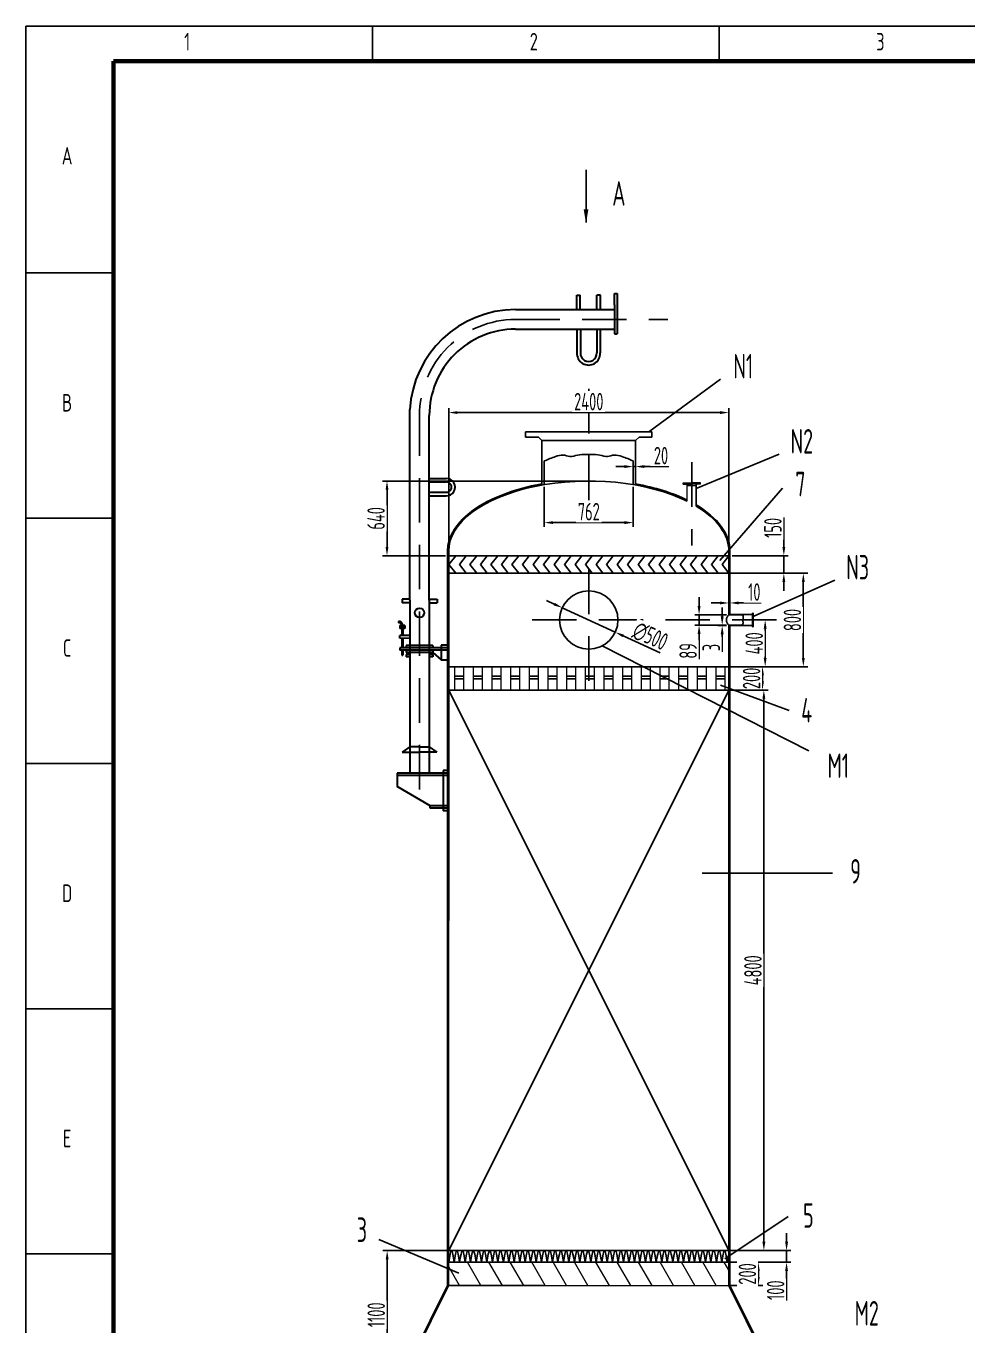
# Model space of a CAD drawing. Header units: millimetres. Extents: x 1350 to 1944, y 1255 to 2096.
# Drawn here: x 1350.4 to 1619.2, y 1724.5 to 2095.5 of the extents above; entities that cross this region are included whole.
import ezdxf

# ---------------------------------------------------------------- set-up
doc = ezdxf.new("R2010")
doc.units = ezdxf.units.MM
doc.linetypes.add('DASHED', pattern=[19.05, 12.7, -6.35])
for name, color, linetype, lineweight in [('02-粗实线', 7, 'Continuous', 18), ('04-细实线', 7, 'Continuous', 9), ('1轮廓实线层', 7, 'Continuous', 30), ('5-细实线', 7, 'Continuous', 25), ('7-图框与标题栏', 7, 'Continuous', 25), ('中心线', 1, 'DASHED', 25), ('塔内件', 7, 'Continuous', 25)]:
    doc.layers.add(name, color=color, linetype=linetype, lineweight=lineweight)
doc.layers.add('DLI', color=5, linetype='Continuous')
doc.layers.add('INSTRUCTION', color=6, linetype='Continuous')
doc.styles.add('5-gbcbig', font='gbenor.shx', dxfattribs={"width": 0.7, "height": 5, "bigfont": 'gbcbig.shx'})
doc.styles.add('7-gbcbig', font='gbenor.shx', dxfattribs={"width": 0.7, "height": 7, "bigfont": 'gbcbig.shx'})
doc.styles.add('Sense 8 1', font='gbenor.shx', dxfattribs={"width": 0.8, "height": 3.5})
doc.dimstyles.new('副本 ISO-25', dxfattribs={"dimtxt": 5, "dimasz": 2.5, "dimexe": 1.25, "dimexo": 0.625, "dimtad": 1, "dimdec": 0, "dimlfac": 30, "dimtxsty": '5-gbcbig', "dimcen": 2.5, "dimclrd": 256, "dimclre": 256, "dimclrt": 256, "dimadec": 0, "dimazin": 0, "dimtfac": 1, "dimtdec": 0, "dimtmove": 0, "dimatfit": 3, "dimfxl": 0, "dimlwd": -1, "dimlwe": -1, "dimarcsym": 0})

# ---------------------------------------------------------------- blocks, each defined once
blk = doc.blocks.new('*D131')
at = {"layer": 'Defpoints', "color": 0, "transparency": 16777216}
for p in [(1523.89, 1969.81), (1524.55, 1969.81), (1524.55, 1969.78)]:
    blk.add_point(p, dxfattribs=at)
at = {"layer": 'DLI', "transparency": 16777216}
for p, q in [((1521.39, 1969.78), (1518.89, 1969.78)), ((1523.89, 1969.78), (1524.55, 1969.78)), ((1523.89, 1969.19), (1523.89, 1968.53)), ((1524.55, 1969.19), (1524.55, 1968.53)), ((1527.05, 1969.78), (1534.09, 1969.78))]:
    blk.add_line(p, q, dxfattribs=at)
for points in [[(1521.39, 1970.2), (1521.39, 1969.37), (1523.89, 1969.78)], [(1527.05, 1970.2), (1527.05, 1969.37), (1524.55, 1969.78)]]:
    blk.add_solid(points, dxfattribs=at)
at = {"layer": 'DLI', "transparency": 16777216, "insert": (1531.82, 1972.91), "char_height": 5, "attachment_point": 5, "style": '5-gbcbig', "bg_fill": 3, "box_fill_scale": 1.1, "bg_fill_color": 256, "bg_fill_true_color": 13158600, "bg_fill_transparency": 0}
blk.add_mtext('20', dxfattribs=at)
blk = doc.blocks.new('*D132')
at = {"layer": 'Defpoints', "color": 0, "transparency": 16777216}
for p in [(1498.49, 1964.62), (1523.89, 1964.62), (1523.89, 1953.79)]:
    blk.add_point(p, dxfattribs=at)
at = {"layer": 'DLI', "transparency": 16777216}
for p, q in [((1498.49, 1963.99), (1498.49, 1952.54)), ((1523.89, 1963.99), (1523.89, 1952.54)), ((1500.99, 1953.79), (1521.39, 1953.79))]:
    blk.add_line(p, q, dxfattribs=at)
for points in [[(1500.99, 1954.2), (1500.99, 1953.37), (1498.49, 1953.79)], [(1521.39, 1954.2), (1521.39, 1953.37), (1523.89, 1953.79)]]:
    blk.add_solid(points, dxfattribs=at)
at = {"layer": 'DLI', "transparency": 16777216, "insert": (1511.19, 1956.91), "char_height": 5, "attachment_point": 5, "style": '5-gbcbig', "bg_fill": 3, "box_fill_scale": 1.1, "bg_fill_color": 256, "bg_fill_true_color": 13158600, "bg_fill_transparency": 0}
blk.add_mtext('762', dxfattribs=at)
blk = doc.blocks.new('*D134')
at = {"layer": 'Defpoints', "color": 0, "transparency": 16777216}
for p in [(1551.52, 1944.32), (1551.52, 1939.32), (1566.9, 1939.32)]:
    blk.add_point(p, dxfattribs=at)
at = {"layer": 'DLI', "transparency": 16777216}
for p, q in [((1566.9, 1946.82), (1566.9, 1955.24)), ((1552.15, 1944.32), (1568.15, 1944.32)), ((1566.9, 1939.32), (1566.9, 1944.32)), ((1552.15, 1939.32), (1568.15, 1939.32)), ((1566.9, 1936.82), (1566.9, 1934.32))]:
    blk.add_line(p, q, dxfattribs=at)
for points in [[(1566.49, 1946.82), (1567.32, 1946.82), (1566.9, 1944.32)], [(1566.49, 1936.82), (1567.32, 1936.82), (1566.9, 1939.32)]]:
    blk.add_solid(points, dxfattribs=at)
at = {"layer": 'DLI', "transparency": 16777216, "insert": (1563.78, 1952.28), "char_height": 5, "attachment_point": 5, "rotation": 90, "style": '5-gbcbig', "bg_fill": 3, "box_fill_scale": 1.1, "bg_fill_color": 256, "bg_fill_true_color": 13158600, "bg_fill_transparency": 0}
blk.add_mtext('150', dxfattribs=at)
blk = doc.blocks.new('*D135')
at = {"layer": 'Defpoints', "color": 0, "transparency": 16777216}
for p in [(1549.29, 1924.41), (1551.19, 1924.51), (1551.19, 1924.41)]:
    blk.add_point(p, dxfattribs=at)
at = {"layer": 'DLI', "transparency": 16777216}
for p, q in [((1549.29, 1927.01), (1549.29, 1929.51)), ((1550.56, 1924.51), (1548.04, 1924.51)), ((1550.56, 1924.41), (1548.04, 1924.41)), ((1549.29, 1924.51), (1549.29, 1924.41)), ((1549.29, 1921.91), (1549.29, 1916.87))]:
    blk.add_line(p, q, dxfattribs=at)
for points in [[(1548.88, 1927.01), (1549.71, 1927.01), (1549.29, 1924.51)], [(1548.88, 1921.91), (1549.71, 1921.91), (1549.29, 1924.41)]]:
    blk.add_solid(points, dxfattribs=at)
at = {"layer": 'DLI', "transparency": 16777216, "insert": (1546.17, 1918.14), "char_height": 5, "attachment_point": 5, "rotation": 90, "style": '5-gbcbig', "bg_fill": 3, "box_fill_scale": 1.1, "bg_fill_color": 256, "bg_fill_true_color": 13158600, "bg_fill_transparency": 0}
blk.add_mtext('3', dxfattribs=at)
blk = doc.blocks.new('*D136')
at = {"layer": 'Defpoints', "color": 0, "transparency": 16777216}
for p in [(1551.19, 1927.47), (1542.69, 1924.51), (1551.19, 1924.51)]:
    blk.add_point(p, dxfattribs=at)
at = {"layer": 'DLI', "transparency": 16777216}
for p, q in [((1542.69, 1929.97), (1542.69, 1932.47)), ((1550.56, 1927.47), (1541.44, 1927.47)), ((1542.69, 1927.47), (1542.69, 1924.51)), ((1550.56, 1924.51), (1541.44, 1924.51)), ((1542.69, 1922.01), (1542.69, 1914.84))]:
    blk.add_line(p, q, dxfattribs=at)
for points in [[(1542.28, 1929.97), (1543.11, 1929.97), (1542.69, 1927.47)], [(1542.28, 1922.01), (1543.11, 1922.01), (1542.69, 1924.51)]]:
    blk.add_solid(points, dxfattribs=at)
at = {"layer": 'DLI', "transparency": 16777216, "insert": (1539.57, 1917.17), "char_height": 5, "attachment_point": 5, "rotation": 90, "style": '5-gbcbig', "bg_fill": 3, "box_fill_scale": 1.1, "bg_fill_color": 256, "bg_fill_true_color": 13158600, "bg_fill_transparency": 0}
blk.add_mtext('89', dxfattribs=at)
blk = doc.blocks.new('*D137')
at = {"layer": 'Defpoints', "color": 0, "transparency": 16777216}
for p in [(1551.19, 1985.2), (1471.19, 1944.32), (1551.19, 1944.32)]:
    blk.add_point(p, dxfattribs=at)
at = {"layer": 'DLI', "transparency": 16777216}
for p, q in [((1471.19, 1944.95), (1471.19, 1986.45)), ((1551.19, 1944.95), (1551.19, 1986.45)), ((1473.69, 1985.2), (1548.69, 1985.2))]:
    blk.add_line(p, q, dxfattribs=at)
for points in [[(1473.69, 1985.61), (1473.69, 1984.78), (1471.19, 1985.2)], [(1548.69, 1985.61), (1548.69, 1984.78), (1551.19, 1985.2)]]:
    blk.add_solid(points, dxfattribs=at)
at = {"layer": 'DLI', "transparency": 16777216, "insert": (1511.19, 1988.32), "char_height": 5, "attachment_point": 5, "style": '5-gbcbig', "bg_fill": 3, "box_fill_scale": 1.1, "bg_fill_color": 256, "bg_fill_true_color": 13158600, "bg_fill_transparency": 0}
blk.add_mtext('2400', dxfattribs=at)
blk = doc.blocks.new('*D138')
at = {"layer": 'Defpoints', "color": 0, "transparency": 16777216}
for p in [(1551.19, 1932.56), (1551.52, 1932.56), (1551.52, 1930.85)]:
    blk.add_point(p, dxfattribs=at)
at = {"layer": 'DLI', "transparency": 16777216}
for p, q in [((1548.69, 1930.85), (1546.19, 1930.85)), ((1551.19, 1931.94), (1551.19, 1929.6)), ((1551.19, 1930.85), (1551.52, 1930.85)), ((1551.52, 1931.94), (1551.52, 1929.6)), ((1554.02, 1930.85), (1560.4, 1930.85))]:
    blk.add_line(p, q, dxfattribs=at)
for points in [[(1548.69, 1931.27), (1548.69, 1930.44), (1551.19, 1930.85)], [(1554.02, 1931.27), (1554.02, 1930.44), (1551.52, 1930.85)]]:
    blk.add_solid(points, dxfattribs=at)
at = {"layer": 'DLI', "transparency": 16777216, "insert": (1558.46, 1933.98), "char_height": 5, "attachment_point": 5, "style": '5-gbcbig', "bg_fill": 3, "box_fill_scale": 1.1, "bg_fill_color": 256, "bg_fill_true_color": 13158600, "bg_fill_transparency": 0}
blk.add_mtext('10', dxfattribs=at)
blk = doc.blocks.new('*D139')
at = {"layer": 'Defpoints', "color": 0, "transparency": 16777216}
for p in [(1511.19, 1965.65), (1453.56, 1944.32), (1470.85, 1944.32)]:
    blk.add_point(p, dxfattribs=at)
at = {"layer": 'DLI', "transparency": 16777216}
for p, q in [((1510.56, 1965.65), (1452.31, 1965.65)), ((1453.56, 1963.15), (1453.56, 1946.82)), ((1470.23, 1944.32), (1452.31, 1944.32))]:
    blk.add_line(p, q, dxfattribs=at)
for points in [[(1453.15, 1963.15), (1453.98, 1963.15), (1453.56, 1965.65)], [(1453.15, 1946.82), (1453.98, 1946.82), (1453.56, 1944.32)]]:
    blk.add_solid(points, dxfattribs=at)
at = {"layer": 'DLI', "transparency": 16777216, "insert": (1450.44, 1954.99), "char_height": 5, "attachment_point": 5, "rotation": 90, "style": '5-gbcbig', "bg_fill": 3, "box_fill_scale": 1.1, "bg_fill_color": 256, "bg_fill_true_color": 13158600, "bg_fill_transparency": 0}
blk.add_mtext('640', dxfattribs=at)
blk = doc.blocks.new('*D140')
at = {"layer": 'Defpoints', "color": 0, "transparency": 16777216}
for p in [(1551.19, 1939.32), (1551.19, 1912.66), (1572.47, 1912.66)]:
    blk.add_point(p, dxfattribs=at)
at = {"layer": 'DLI', "transparency": 16777216}
for p, q in [((1551.81, 1939.32), (1573.72, 1939.32)), ((1572.47, 1936.82), (1572.47, 1915.16)), ((1551.81, 1912.66), (1573.72, 1912.66))]:
    blk.add_line(p, q, dxfattribs=at)
for points in [[(1572.06, 1936.82), (1572.89, 1936.82), (1572.47, 1939.32)], [(1572.06, 1915.16), (1572.89, 1915.16), (1572.47, 1912.66)]]:
    blk.add_solid(points, dxfattribs=at)
at = {"layer": 'DLI', "transparency": 16777216, "insert": (1569.35, 1925.99), "char_height": 5, "attachment_point": 5, "rotation": 90, "style": '5-gbcbig', "bg_fill": 3, "box_fill_scale": 1.1, "bg_fill_color": 256, "bg_fill_true_color": 13158600, "bg_fill_transparency": 0}
blk.add_mtext('800', dxfattribs=at)
blk = doc.blocks.new('*D141')
at = {"layer": 'Defpoints', "color": 0, "transparency": 16777216}
for p in [(1551.19, 1912.66), (1551.19, 1905.99)]:
    blk.add_point(p, dxfattribs=at)
at = {"layer": 'DLI', "transparency": 16777216}
for p, q in [((1551.81, 1912.66), (1562.06, 1912.66)), ((1560.81, 1910.16), (1560.81, 1908.49)), ((1551.81, 1905.99), (1562.06, 1905.99))]:
    blk.add_line(p, q, dxfattribs=at)
for points in [[(1560.4, 1910.16), (1561.23, 1910.16), (1560.81, 1912.66)], [(1560.4, 1908.49), (1561.23, 1908.49), (1560.81, 1905.99)]]:
    blk.add_solid(points, dxfattribs=at)
at = {"layer": 'DLI', "transparency": 16777216, "insert": (1557.69, 1909.32), "char_height": 5, "attachment_point": 5, "rotation": 90, "style": '5-gbcbig', "bg_fill": 3, "box_fill_scale": 1.1, "bg_fill_color": 256, "bg_fill_true_color": 13158600, "bg_fill_transparency": 0}
blk.add_mtext('200', dxfattribs=at)
at = {"layer": 'Defpoints', "color": 0, "transparency": 16777216}
blk.add_point((1560.81, 1905.99), dxfattribs=at)
blk = doc.blocks.new('*D142')
at = {"layer": 'Defpoints', "color": 0, "transparency": 16777216}
for p in [(1551.19, 1905.99), (1551.19, 1745.99), (1561.2, 1745.99)]:
    blk.add_point(p, dxfattribs=at)
at = {"layer": 'DLI', "transparency": 16777216}
for p, q in [((1551.81, 1905.99), (1562.45, 1905.99)), ((1561.2, 1903.49), (1561.2, 1748.49)), ((1551.81, 1745.99), (1562.45, 1745.99))]:
    blk.add_line(p, q, dxfattribs=at)
for points in [[(1560.79, 1903.49), (1561.62, 1903.49), (1561.2, 1905.99)], [(1560.79, 1748.49), (1561.62, 1748.49), (1561.2, 1745.99)]]:
    blk.add_solid(points, dxfattribs=at)
at = {"layer": 'DLI', "transparency": 16777216, "insert": (1558.08, 1825.99), "char_height": 5, "attachment_point": 5, "rotation": 90, "style": '5-gbcbig', "bg_fill": 3, "box_fill_scale": 1.1, "bg_fill_color": 256, "bg_fill_true_color": 13158600, "bg_fill_transparency": 0}
blk.add_mtext('4800', dxfattribs=at)
blk = doc.blocks.new('*D143')
at = {"layer": 'Defpoints', "color": 0, "transparency": 16777216}
for p in [(1551.19, 1745.99), (1551.19, 1742.65), (1567.68, 1742.65)]:
    blk.add_point(p, dxfattribs=at)
at = {"layer": 'DLI', "transparency": 16777216}
for p, q in [((1567.68, 1748.49), (1567.68, 1750.99)), ((1551.81, 1745.99), (1568.93, 1745.99)), ((1567.68, 1745.99), (1567.68, 1742.65)), ((1551.81, 1742.65), (1568.93, 1742.65)), ((1567.68, 1740.15), (1567.68, 1731.73))]:
    blk.add_line(p, q, dxfattribs=at)
for points in [[(1567.27, 1748.49), (1568.1, 1748.49), (1567.68, 1745.99)], [(1567.27, 1740.15), (1568.1, 1740.15), (1567.68, 1742.65)]]:
    blk.add_solid(points, dxfattribs=at)
at = {"layer": 'DLI', "transparency": 16777216, "insert": (1564.56, 1734.69), "char_height": 5, "attachment_point": 5, "rotation": 90, "style": '5-gbcbig', "bg_fill": 3, "box_fill_scale": 1.1, "bg_fill_color": 256, "bg_fill_true_color": 13158600, "bg_fill_transparency": 0}
blk.add_mtext('100', dxfattribs=at)
blk = doc.blocks.new('*D144')
at = {"layer": 'Defpoints', "color": 0, "transparency": 16777216}
for p in [(1551.19, 1742.65), (1551.19, 1735.99)]:
    blk.add_point(p, dxfattribs=at)
at = {"layer": 'DLI', "transparency": 16777216}
for p, q in [((1551.81, 1742.65), (1560.87, 1742.65)), ((1559.62, 1740.15), (1559.62, 1738.49)), ((1551.81, 1735.99), (1560.87, 1735.99))]:
    blk.add_line(p, q, dxfattribs=at)
for points in [[(1559.2, 1740.15), (1560.03, 1740.15), (1559.62, 1742.65)], [(1559.2, 1738.49), (1560.03, 1738.49), (1559.62, 1735.99)]]:
    blk.add_solid(points, dxfattribs=at)
at = {"layer": 'DLI', "transparency": 16777216, "insert": (1556.49, 1739.32), "char_height": 5, "attachment_point": 5, "rotation": 90, "style": '5-gbcbig', "bg_fill": 3, "box_fill_scale": 1.1, "bg_fill_color": 256, "bg_fill_true_color": 13158600, "bg_fill_transparency": 0}
blk.add_mtext('200', dxfattribs=at)
at = {"layer": 'Defpoints', "color": 0, "transparency": 16777216}
blk.add_point((1559.62, 1735.99), dxfattribs=at)
blk = doc.blocks.new('*D155')
at = {"layer": 'Defpoints', "color": 0, "transparency": 16777216}
for p in [(1471.19, 1745.99), (1453.61, 1709.32), (1457.51, 1709.32)]:
    blk.add_point(p, dxfattribs=at)
at = {"layer": 'DLI', "transparency": 16777216}
for p, q in [((1470.56, 1745.99), (1452.36, 1745.99)), ((1453.61, 1743.49), (1453.61, 1711.82)), ((1456.88, 1709.32), (1452.36, 1709.32))]:
    blk.add_line(p, q, dxfattribs=at)
for points in [[(1453.19, 1743.49), (1454.02, 1743.49), (1453.61, 1745.99)], [(1453.19, 1711.82), (1454.02, 1711.82), (1453.61, 1709.32)]]:
    blk.add_solid(points, dxfattribs=at)
at = {"layer": 'DLI', "transparency": 16777216, "insert": (1450.48, 1727.66), "char_height": 5, "attachment_point": 5, "rotation": 90, "style": '5-gbcbig', "bg_fill": 3, "box_fill_scale": 1.1, "bg_fill_color": 256, "bg_fill_true_color": 13158600, "bg_fill_transparency": 0}
blk.add_mtext('1100', dxfattribs=at)
blk = doc.blocks.new('*D166')
at = {"layer": 'Defpoints', "color": 0, "transparency": 16777216}
for p in [(1558.19, 1925.99), (1551.19, 1912.66), (1561.57, 1912.66)]:
    blk.add_point(p, dxfattribs=at)
at = {"layer": 'DLI', "transparency": 16777216}
for p, q in [((1558.81, 1925.99), (1562.82, 1925.99)), ((1561.57, 1923.49), (1561.57, 1915.16)), ((1551.81, 1912.66), (1562.82, 1912.66))]:
    blk.add_line(p, q, dxfattribs=at)
for points in [[(1561.15, 1923.49), (1561.99, 1923.49), (1561.57, 1925.99)], [(1561.15, 1915.16), (1561.99, 1915.16), (1561.57, 1912.66)]]:
    blk.add_solid(points, dxfattribs=at)
at = {"layer": 'DLI', "transparency": 16777216, "insert": (1558.45, 1919.32), "char_height": 5, "attachment_point": 5, "rotation": 90, "style": '5-gbcbig', "bg_fill": 3, "box_fill_scale": 1.1, "bg_fill_color": 256, "bg_fill_true_color": 13158600, "bg_fill_transparency": 0}
blk.add_mtext('400', dxfattribs=at)
blk = doc.blocks.new('*D171')
at = {"layer": 'Defpoints', "color": 0, "transparency": 16777216}
for p in [(1503.62, 1929.47), (1518.76, 1922.51)]:
    blk.add_point(p, dxfattribs=at)
at = {"layer": 'DLI', "transparency": 16777216}
for p, q in [((1501.35, 1930.52), (1499.07, 1931.56)), ((1503.62, 1929.47), (1518.76, 1922.51)), ((1531.59, 1916.6), (1521.03, 1921.46))]:
    blk.add_line(p, q, dxfattribs=at)
blk.add_solid([(1501.52, 1930.9), (1501.17, 1930.14), (1503.62, 1929.47)], dxfattribs=at)
at = {"layer": 'DLI', "transparency": 16777216, "insert": (1528.75, 1921.35), "char_height": 5, "attachment_point": 5, "rotation": 335.2925, "style": '5-gbcbig', "bg_fill": 3, "box_fill_scale": 1.1, "bg_fill_color": 256, "bg_fill_true_color": 13158600, "bg_fill_transparency": 0}
blk.add_mtext('∅500', dxfattribs=at)
at = {"layer": 'DLI', "transparency": 16777216}
blk.add_solid([(1521.2, 1921.84), (1520.85, 1921.08), (1518.76, 1922.51)], dxfattribs=at)

msp = doc.modelspace()

# ---------------------------------------------------------------- hatches: boundary and pattern name
at = {"layer": '02-粗实线'}
h = msp.add_hatch(dxfattribs=at)
h.set_pattern_fill('ANSI31', color=0, scale=1.666667, angle=75)
h.set_pattern_definition([(120, (-3482.2867, -3289.14), (-4.5827178, -2.6458333), [])])
h.paths.add_polyline_path([(1497.854, 1742.651), (1471.187, 1742.651), (1471.187, 1735.989), (1497.854, 1735.989)])
h.paths.add_polyline_path([(1551.187, 1742.651), (1497.854, 1742.651), (1497.854, 1735.989), (1551.187, 1735.99)])

# ---------------------------------------------------------------- linework, layer by layer
for p, q in [((1493.139, 1978.178), (1493.139, 1979.669)), ((1493.139, 1979.669), (1511.187, 1979.669)), ((1496.821, 1978.178), (1493.139, 1978.178)), ((1497.821, 1977.178), (1496.821, 1978.178)), ((1529.235, 1979.669), (1511.187, 1979.669)), ((1524.554, 1977.178), (1525.554, 1978.178)), ((1525.554, 1978.178), (1529.235, 1978.178)), ((1529.235, 1978.178), (1529.235, 1979.669)), ((1497.821, 1964.504), (1497.821, 1977.178)), ((1498.487, 1977.178), (1497.821, 1977.178)), ((1511.187, 1977.178), (1498.487, 1977.178)), ((1511.187, 1977.178), (1523.887, 1977.178)), ((1523.887, 1977.178), (1524.554, 1977.178)), ((1524.554, 1964.504), (1524.554, 1977.178)), ((1498.487, 1964.619), (1498.487, 1971.398)), ((1523.887, 1964.619), (1523.887, 1971.398)), ((1524.554, 1964.504), (1524.554, 1971.171)), ((1541.838, 1958.504), (1541.838, 1965.171)), ((1470.854, 1944.321), (1470.854, 1945.654)), ((1471.187, 1944.321), (1471.187, 1945.654)), ((1551.187, 1945.654), (1551.187, 1944.321)), ((1551.52, 1945.654), (1551.52, 1944.321)), ((1470.854, 1944.321), (1470.854, 1939.321)), ((1471.187, 1944.321), (1470.854, 1944.321)), ((1471.161, 1735.989), (1471.187, 1944.321)), ((1471.187, 1944.321), (1551.187, 1944.321)), ((1473.187, 1944.321), (1471.262, 1941.821)), ((1471.262, 1941.821), (1473.187, 1939.321)), ((1476.187, 1944.321), (1474.262, 1941.821)), ((1474.262, 1941.821), (1476.187, 1939.321)), ((1479.187, 1944.321), (1477.262, 1941.821)), ((1477.262, 1941.821), (1479.187, 1939.321)), ((1482.187, 1944.321), (1480.262, 1941.821)), ((1480.262, 1941.821), (1482.187, 1939.321)), ((1485.187, 1944.321), (1483.262, 1941.821)), ((1483.262, 1941.821), (1485.187, 1939.321)), ((1488.187, 1944.321), (1486.262, 1941.821)), ((1486.262, 1941.821), (1488.187, 1939.321)), ((1491.187, 1944.321), (1489.262, 1941.821)), ((1489.262, 1941.821), (1491.187, 1939.321)), ((1494.187, 1944.321), (1492.262, 1941.821)), ((1494.187, 1944.321), (1492.262, 1941.821)), ((1492.262, 1941.821), (1494.187, 1939.321)), ((1492.262, 1941.821), (1494.187, 1939.321)), ((1497.187, 1944.321), (1495.262, 1941.821)), ((1495.262, 1941.821), (1497.187, 1939.321)), ((1500.187, 1944.321), (1498.262, 1941.821)), ((1498.262, 1941.821), (1500.187, 1939.321)), ((1503.187, 1944.321), (1501.262, 1941.821)), ((1501.262, 1941.821), (1503.187, 1939.321)), ((1506.187, 1944.321), (1504.262, 1941.821)), ((1504.262, 1941.821), (1506.187, 1939.321)), ((1509.187, 1944.321), (1507.262, 1941.821)), ((1507.262, 1941.821), (1509.187, 1939.321)), ((1512.187, 1944.321), (1510.262, 1941.821)), ((1510.262, 1941.821), (1512.187, 1939.321)), ((1515.187, 1944.321), (1513.262, 1941.821)), ((1513.262, 1941.821), (1515.187, 1939.321)), ((1518.187, 1944.321), (1516.262, 1941.821)), ((1516.262, 1941.821), (1518.187, 1939.321)), ((1521.187, 1944.321), (1519.262, 1941.821)), ((1519.262, 1941.821), (1521.187, 1939.321)), ((1524.187, 1944.321), (1522.262, 1941.821)), ((1522.262, 1941.821), (1524.187, 1939.321)), ((1527.187, 1944.321), (1525.262, 1941.821)), ((1525.262, 1941.821), (1527.187, 1939.321)), ((1530.187, 1944.321), (1528.262, 1941.821)), ((1528.262, 1941.821), (1530.187, 1939.321)), ((1533.187, 1944.321), (1531.262, 1941.821)), ((1531.262, 1941.821), (1533.187, 1939.321)), ((1536.187, 1944.321), (1534.262, 1941.821)), ((1534.262, 1941.821), (1536.187, 1939.321)), ((1539.187, 1944.321), (1537.262, 1941.821)), ((1537.262, 1941.821), (1539.187, 1939.321)), ((1542.187, 1944.321), (1540.262, 1941.821)), ((1540.262, 1941.821), (1542.187, 1939.321)), ((1545.187, 1944.321), (1543.262, 1941.821)), ((1543.262, 1941.821), (1545.187, 1939.321)), ((1548.187, 1944.321), (1546.262, 1941.821)), ((1546.262, 1941.821), (1548.187, 1939.321)), ((1551.187, 1944.321), (1549.262, 1941.821)), ((1549.262, 1941.821), (1551.187, 1939.321)), ((1551.52, 1944.321), (1551.187, 1944.321)), ((1551.187, 1944.321), (1551.187, 1927.472)), ((1551.52, 1927.572), (1551.52, 1944.321)), ((1470.854, 1939.321), (1470.854, 1905.991)), ((1551.187, 1939.321), (1471.187, 1939.321)), ((1551.187, 1927.572), (1557.972, 1927.572)), ((1555.173, 1927.472), (1551.187, 1927.472)), ((1557.972, 1927.472), (1557.972, 1927.952)), ((1557.972, 1927.952), (1558.187, 1927.952)), ((1557.972, 1927.572), (1557.972, 1927.472)), ((1557.972, 1925.989), (1557.972, 1927.472)), ((1557.972, 1925.989), (1557.972, 1924.505)), ((1558.187, 1927.952), (1558.187, 1925.989)), ((1558.187, 1924.025), (1558.187, 1925.989)), ((1555.111, 1924.505), (1551.187, 1924.505)), ((1551.187, 1924.505), (1551.187, 1735.979)), ((1551.187, 1924.405), (1557.972, 1924.405)), ((1551.52, 1905.991), (1551.52, 1924.405)), ((1557.972, 1924.405), (1557.972, 1924.505)), ((1557.972, 1924.505), (1557.972, 1924.025)), ((1557.972, 1924.025), (1558.187, 1924.025)), ((1471.187, 1912.657), (1491.521, 1912.657)), ((1487.187, 1912.657), (1507.521, 1912.657)), ((1503.188, 1912.657), (1523.521, 1912.657)), ((1519.188, 1912.657), (1539.521, 1912.657)), ((1535.188, 1912.657), (1551.187, 1912.657)), ((1470.854, 1905.991), (1470.854, 1735.99)), ((1471.187, 1905.991), (1551.187, 1905.991)), ((1471.187, 1905.991), (1491.854, 1905.991)), ((1471.187, 1905.991), (1551.187, 1745.991)), ((1471.187, 1745.991), (1551.187, 1905.991)), ((1551.52, 1905.991), (1551.52, 1735.979)), ((1457.506, 1709.323), (1470.854, 1735.99)), ((1471.161, 1735.989), (1457.839, 1709.323)), ((1471.161, 1735.989), (1498.298, 1735.979)), ((1471.187, 1735.979), (1497.854, 1735.979)), ((1551.187, 1735.979), (1564.505, 1709.323)), ((1564.839, 1709.323), (1551.49, 1735.99))]:
    msp.add_line(p, q)
msp.add_circle((1511.187, 1925.989), 8.333)
msp.add_arc((1552.416, 1925.989), 1.926, 129.63388, 230.36612)
for major_axis, ratio, start_param, end_param in [((-40, 0), 0.5, 3.9317114, 6.2831853), ((-40.333, 0), 0.5041281, 5.0501851, 6.2831853), ((-40.333, 0), 0.5041281, 3.9398573, 4.3745929), ((-40.333, 0), 0.5041281, 3.1415927, 3.8491766), ((-40, 0), 0.5, 3.1415927, 3.8393874)]:
    msp.add_ellipse((1511.187, 1945.654), major_axis=major_axis, ratio=ratio, start_param=start_param, end_param=end_param)
for points in [[(1498.487, 1971.398), (1501.703, 1972.66), (1503.894, 1973.068), (1505.789, 1972.697), (1507.98, 1973.031), (1510.506, 1973.254), (1511.187, 1973.216)], [(1523.887, 1971.398), (1520.672, 1972.66), (1518.48, 1973.068), (1516.586, 1972.697), (1514.394, 1973.031), (1511.869, 1973.254), (1511.187, 1973.216)], [(1555.149, 1927.572), (1555.269, 1927.066), (1555.334, 1926.471), (1555.214, 1925.958), (1555.231, 1925.576), (1555.291, 1925.102), (1555.067, 1924.627), (1555.138, 1924.405), (1555.138, 1924.387)]]:
    msp.add_spline(points, degree=3)
for p, q in [((1538.121, 1964.771), (1538.121, 1965.171)), ((1538.121, 1965.171), (1540.588, 1965.171)), ((1538.121, 1964.771), (1540.588, 1964.771)), ((1538.316, 1965.171), (1538.316, 1964.771)), ((1538.716, 1964.771), (1538.716, 1965.171)), ((1539.116, 1964.771), (1539.338, 1964.371)), ((1539.338, 1964.371), (1541.838, 1964.371)), ((1539.338, 1959.862), (1539.338, 1964.371)), ((1543.055, 1965.171), (1540.588, 1965.171)), ((1543.055, 1964.771), (1540.588, 1964.771)), ((1542.059, 1964.771), (1541.838, 1964.371)), ((1541.838, 1958.504), (1541.838, 1964.371)), ((1542.459, 1964.771), (1542.459, 1965.171)), ((1542.859, 1965.171), (1542.859, 1964.771)), ((1543.055, 1964.771), (1543.055, 1965.171)), ((1472.854, 1912.657), (1472.854, 1905.991)), ((1475.521, 1905.991), (1475.521, 1912.657)), ((1478.187, 1912.657), (1478.187, 1905.991)), ((1480.854, 1905.991), (1480.854, 1912.658)), ((1483.521, 1912.658), (1483.521, 1905.991)), ((1486.187, 1905.991), (1486.187, 1912.657)), ((1488.854, 1912.658), (1488.854, 1905.991)), ((1491.521, 1905.991), (1491.521, 1912.657)), ((1491.521, 1905.991), (1491.521, 1912.657)), ((1494.188, 1912.657), (1494.187, 1905.991)), ((1496.854, 1905.991), (1496.854, 1912.658)), ((1499.521, 1912.658), (1499.521, 1905.991)), ((1502.187, 1905.991), (1502.187, 1912.657)), ((1504.854, 1912.658), (1504.854, 1905.991)), ((1507.521, 1905.991), (1507.521, 1912.657)), ((1507.521, 1905.991), (1507.521, 1912.657)), ((1510.188, 1912.657), (1510.188, 1905.991)), ((1512.854, 1905.991), (1512.854, 1912.658)), ((1515.521, 1912.658), (1515.521, 1905.991)), ((1518.188, 1905.991), (1518.188, 1912.657)), ((1520.854, 1912.658), (1520.854, 1905.991)), ((1523.521, 1905.991), (1523.521, 1912.657)), ((1523.521, 1905.991), (1523.521, 1912.657)), ((1526.188, 1912.657), (1526.188, 1905.991)), ((1528.854, 1905.991), (1528.854, 1912.658)), ((1531.521, 1912.658), (1531.521, 1905.991)), ((1534.188, 1905.991), (1534.188, 1912.657)), ((1536.854, 1912.658), (1536.854, 1905.991)), ((1539.521, 1905.991), (1539.521, 1912.657)), ((1539.521, 1905.991), (1539.521, 1912.657)), ((1542.188, 1912.657), (1542.188, 1905.991)), ((1544.854, 1905.991), (1544.854, 1912.658)), ((1547.521, 1912.658), (1547.521, 1905.991)), ((1550.188, 1905.991), (1550.188, 1912.657))]:
    msp.add_line(p, q, dxfattribs=at)
at = {"layer": '04-细实线', "color": 0}
for p, q in [((1471.187, 1742.651), (1497.854, 1742.651)), ((1470.854, 1735.99), (1551.52, 1735.989))]:
    msp.add_line(p, q, dxfattribs=at)
at = {"layer": '1轮廓实线层'}
for p, q in [((1507.775, 2014.572), (1507.775, 2018.748)), ((1507.775, 2018.748), (1507.775, 2018.748)), ((1507.775, 2018.748), (1508.772, 2018.748)), ((1508.772, 2014.572), (1508.772, 2018.748)), ((1513.508, 2014.572), (1513.508, 2018.748)), ((1514.506, 2018.748), (1513.508, 2018.748)), ((1514.506, 2014.572), (1514.506, 2018.748)), ((1514.506, 2018.748), (1514.506, 2018.748)), ((1518.53, 2015.902), (1518.53, 2019.222)), ((1518.53, 2019.222), (1519.288, 2019.222)), ((1519.288, 2019.222), (1519.288, 2007.657)), ((1518.53, 2015.902), (1518.53, 2007.657)), ((1490.241, 2014.572), (1518.53, 2014.572)), ((1490.241, 2008.987), (1518.53, 2008.987)), ((1507.807, 2008.987), (1507.807, 2002.21)), ((1508.805, 2008.987), (1508.805, 2002.21)), ((1513.475, 2008.987), (1513.475, 2002.21)), ((1514.473, 2008.987), (1514.473, 2002.21)), ((1518.53, 2007.657), (1519.288, 2007.657)), ((1460.062, 1931.672), (1460.099, 1986.039)), ((1465.647, 1931.672), (1465.639, 1984.39)), ((1465.639, 1966.385), (1470.445, 1966.385)), ((1465.639, 1965.388), (1470.445, 1965.388)), ((1465.639, 1962.458), (1470.445, 1962.458)), ((1465.639, 1961.46), (1470.445, 1961.46)), ((1460.062, 1931.888), (1457.85, 1931.888)), ((1457.85, 1931.888), (1457.85, 1930.883)), ((1460.062, 1930.883), (1457.85, 1930.883)), ((1460.062, 1931.672), (1460.062, 1882.275)), ((1465.647, 1931.888), (1467.859, 1931.888)), ((1465.647, 1931.672), (1465.647, 1882.275)), ((1465.647, 1930.883), (1467.859, 1930.883)), ((1467.859, 1931.888), (1467.859, 1930.883)), ((1456.967, 1925.541), (1456.843, 1925.541)), ((1456.843, 1925.541), (1456.843, 1925.209)), ((1456.967, 1925.209), (1456.843, 1925.209)), ((1457.231, 1924.413), (1457.228, 1923.582)), ((1458.612, 1923.577), (1457.228, 1923.582)), ((1458.612, 1924.408), (1457.231, 1924.413)), ((1457.754, 1923.579), (1457.763, 1924.411)), ((1457.754, 1923.579), (1457.754, 1921.585)), ((1458.086, 1923.579), (1458.096, 1924.41)), ((1458.086, 1923.579), (1458.086, 1921.584)), ((1458.377, 1923.572), (1458.386, 1924.404)), ((1458.612, 1924.408), (1458.612, 1923.577)), ((1457.222, 1920.765), (1457.222, 1921.587)), ((1460.062, 1921.578), (1457.222, 1921.587)), ((1460.062, 1920.747), (1457.222, 1920.765)), ((1457.754, 1920.762), (1457.754, 1918.087)), ((1458.086, 1920.76), (1458.086, 1918.087)), ((1466.674, 1918.752), (1459.035, 1918.752)), ((1459.035, 1918.752), (1459.035, 1918.087)), ((1466.674, 1918.752), (1466.674, 1918.087)), ((1470.854, 1918.825), (1469.034, 1918.825)), ((1469.034, 1918.825), (1469.034, 1914.662)), ((1470.854, 1918.087), (1457.222, 1918.087)), ((1457.222, 1918.087), (1457.222, 1917.422)), ((1470.854, 1917.422), (1457.222, 1917.422)), ((1457.754, 1917.422), (1457.754, 1915.907)), ((1457.754, 1915.907), (1458.086, 1915.907)), ((1458.086, 1917.422), (1458.086, 1915.907)), ((1459.035, 1917.422), (1459.035, 1916.757)), ((1466.674, 1916.757), (1459.035, 1916.757)), ((1460.062, 1916.092), (1459.035, 1916.092)), ((1459.035, 1916.092), (1459.035, 1915.427)), ((1460.062, 1915.427), (1459.035, 1915.427)), ((1466.674, 1916.092), (1465.647, 1916.092)), ((1466.674, 1915.427), (1465.647, 1915.427)), ((1466.674, 1917.422), (1466.674, 1916.757)), ((1466.674, 1916.757), (1469.033, 1914.662)), ((1466.674, 1916.092), (1466.674, 1915.427)), ((1469.033, 1914.662), (1470.854, 1914.664)), ((1460.062, 1889.789), (1457.902, 1888.234)), ((1462.854, 1889.789), (1460.062, 1889.789)), ((1462.854, 1889.789), (1465.647, 1889.789)), ((1465.647, 1889.789), (1467.806, 1888.234)), ((1457.902, 1888.234), (1462.854, 1888.215)), ((1467.806, 1888.234), (1462.854, 1888.215)), ((1470.854, 1882.275), (1456.498, 1882.275)), ((1456.498, 1882.275), (1456.498, 1878.454)), ((1470.854, 1881.61), (1456.498, 1881.61)), ((1470.854, 1883.05), (1469.575, 1883.05)), ((1469.575, 1883.05), (1469.602, 1871.539)), ((1465.846, 1872.975), (1456.498, 1878.454)), ((1470.854, 1872.975), (1465.846, 1872.975)), ((1465.846, 1872.31), (1465.846, 1872.975)), ((1470.854, 1872.31), (1465.846, 1872.31)), ((1465.846, 1872.31), (1465.846, 1872.31)), ((1470.854, 1871.539), (1469.602, 1871.539))]:
    msp.add_line(p, q, dxfattribs=at)
msp.add_circle((1462.854, 1928.061), 1.329, dxfattribs=at)
for centre, radius, start, end in [((1490.241, 1984.384), 30.188, 90, 176.85794), ((1490.241, 1984.384), 24.603, 90, 180.01321), ((1511.14, 2002.105), 3.335, 177.42912, 2.57088), ((1511.14, 2002.105), 2.338, 177.42912, 2.57088), ((1470.528, 1963.923), 2.465, 267.50116, 92.49884), ((1470.528, 1963.923), 1.467, 266.76123, 93.23877), ((1456.967, 1924.413), 1.128, 358.81973, 90), ((1456.967, 1924.413), 0.796, 358.81973, 90)]:
    msp.add_arc(centre, radius, start, end, dxfattribs=at)
at = {"layer": '5-细实线'}
for p, q in [((1472.854, 1909.991), (1475.521, 1909.991)), ((1475.521, 1909.191), (1472.854, 1909.191)), ((1478.187, 1909.991), (1480.854, 1909.991)), ((1480.854, 1909.191), (1478.187, 1909.191)), ((1483.521, 1909.991), (1486.187, 1909.991)), ((1486.187, 1909.191), (1483.521, 1909.191)), ((1488.854, 1909.991), (1491.521, 1909.991)), ((1491.521, 1909.191), (1488.854, 1909.191)), ((1494.187, 1909.991), (1496.854, 1909.991)), ((1496.854, 1909.191), (1494.187, 1909.191)), ((1499.521, 1909.991), (1502.187, 1909.991)), ((1502.187, 1909.191), (1499.521, 1909.191)), ((1504.854, 1909.991), (1507.521, 1909.991)), ((1507.521, 1909.191), (1504.854, 1909.191)), ((1510.188, 1909.991), (1512.854, 1909.991)), ((1512.854, 1909.191), (1510.188, 1909.191)), ((1515.521, 1909.991), (1518.188, 1909.991)), ((1518.188, 1909.191), (1515.521, 1909.191)), ((1520.854, 1909.991), (1523.521, 1909.991)), ((1523.521, 1909.191), (1520.854, 1909.191)), ((1526.188, 1909.991), (1528.854, 1909.991)), ((1528.854, 1909.191), (1526.188, 1909.191)), ((1531.521, 1909.991), (1534.188, 1909.991)), ((1534.188, 1909.191), (1531.521, 1909.191)), ((1536.854, 1909.991), (1539.521, 1909.991)), ((1539.521, 1909.191), (1536.854, 1909.191)), ((1542.188, 1909.991), (1544.854, 1909.991)), ((1544.854, 1909.191), (1542.188, 1909.191)), ((1547.521, 1909.991), (1550.188, 1909.991)), ((1550.188, 1909.191), (1547.521, 1909.191))]:
    msp.add_line(p, q, dxfattribs=at)
at = {"layer": '7-图框与标题栏'}
for p, q in [((1449.447, 2095.54), (1449.447, 2085.54)), ((1548.447, 2095.54), (1548.447, 2085.54)), ((1375.447, 2025.04), (1350.447, 2025.04)), ((1375.447, 1955.04), (1350.447, 1955.04)), ((1375.447, 1885.04), (1350.447, 1885.04)), ((1375.447, 1815.04), (1350.447, 1815.04)), ((1375.447, 1745.04), (1350.447, 1745.04))]:
    msp.add_line(p, q, dxfattribs=at)
msp.add_lwpolyline([(1350.447, 2095.54), (1350.447, 1254.54), (1944.447, 1254.54), (1944.447, 2095.54)], close=True, dxfattribs=at)
at = {"layer": '7-图框与标题栏', "lineweight": 60}
msp.add_lwpolyline([(1375.447, 2085.54), (1375.447, 1264.54), (1934.447, 1264.54), (1934.447, 2085.54)], close=True, dxfattribs=at)
at = {"layer": 'INSTRUCTION'}
msp.add_line((1510.405, 2054.507), (1510.405, 2039.439), dxfattribs=at)
msp.add_lwpolyline([(1510.405, 2039.204, 0, 1.349, 0), (1510.405, 2043.25, 1.349, 1.349, 0)], format="xyseb", dxfattribs=at)
at = {"layer": '中心线'}
for p, q in [((1490.241, 2011.779), (1533.742, 2011.779)), ((1511.187, 1960.2), (1511.187, 1994.411)), ((1462.864, 1877.614), (1462.846, 1984.352)), ((1540.588, 1971.003), (1540.588, 1947.229)), ((1511.187, 1908.646), (1511.187, 1942.857)), ((1564.836, 1925.989), (1492.287, 1925.989))]:
    msp.add_line(p, q, dxfattribs=at)
msp.add_arc((1490.241, 1984.384), 27.395, 90, 180.06639, dxfattribs=at)
at = {"layer": '塔内件'}
for p, q in [((1471.187, 1745.991), (1497.712, 1745.991)), ((1497.712, 1745.991), (1524.236, 1745.991)), ((1524.236, 1745.991), (1551.187, 1745.991)), ((1471.187, 1742.651), (1497.712, 1742.651)), ((1497.712, 1742.651), (1524.236, 1742.651)), ((1524.236, 1742.651), (1551.187, 1742.651))]:
    msp.add_line(p, q, dxfattribs=at)
for points in [[(1471.187, 1742.651), (1471.971, 1745.991), (1472.748, 1742.651)], [(1472.748, 1742.651), (1473.531, 1745.991), (1474.308, 1742.651)], [(1474.308, 1742.651), (1475.091, 1745.991), (1475.868, 1742.651)], [(1475.868, 1742.651), (1476.652, 1745.991), (1477.428, 1742.651)], [(1477.428, 1742.651), (1478.212, 1745.991), (1478.989, 1742.651)], [(1478.989, 1742.651), (1479.772, 1745.991), (1480.549, 1742.651)], [(1480.549, 1742.651), (1481.332, 1745.991), (1482.109, 1742.651)], [(1482.109, 1742.651), (1482.893, 1745.991), (1483.669, 1742.651)], [(1483.669, 1742.651), (1484.453, 1745.991), (1485.23, 1742.651)], [(1485.23, 1742.651), (1486.013, 1745.991), (1486.79, 1742.651)], [(1486.79, 1742.651), (1487.573, 1745.991), (1488.35, 1742.651)], [(1488.35, 1742.651), (1489.134, 1745.991), (1489.91, 1742.651)], [(1489.91, 1742.651), (1490.694, 1745.991), (1491.471, 1742.651)], [(1491.471, 1742.651), (1492.254, 1745.991), (1493.031, 1742.651)], [(1493.031, 1742.651), (1493.814, 1745.991), (1494.591, 1742.651)], [(1494.591, 1742.651), (1495.375, 1745.991), (1496.151, 1742.651)], [(1496.151, 1742.651), (1496.935, 1745.991), (1497.712, 1742.651)], [(1497.712, 1742.651), (1498.495, 1745.991), (1499.272, 1742.651)], [(1499.272, 1742.651), (1500.055, 1745.991), (1500.832, 1742.651)], [(1500.832, 1742.651), (1501.616, 1745.991), (1502.392, 1742.651)], [(1502.392, 1742.651), (1503.176, 1745.991), (1503.953, 1742.651)], [(1503.953, 1742.651), (1504.736, 1745.991), (1505.513, 1742.651)], [(1505.513, 1742.651), (1506.296, 1745.991), (1507.073, 1742.651)], [(1507.073, 1742.651), (1507.857, 1745.991), (1508.633, 1742.651)], [(1508.633, 1742.651), (1509.417, 1745.991), (1510.194, 1742.651)], [(1510.194, 1742.651), (1510.977, 1745.991), (1511.754, 1742.651)], [(1511.754, 1742.651), (1512.537, 1745.991), (1513.314, 1742.651)], [(1513.314, 1742.651), (1514.098, 1745.991), (1514.874, 1742.651)], [(1514.874, 1742.651), (1515.658, 1745.991), (1516.435, 1742.651)], [(1516.435, 1742.651), (1517.218, 1745.991), (1517.995, 1742.651)], [(1517.995, 1742.651), (1518.778, 1745.991), (1519.555, 1742.651)], [(1519.555, 1742.651), (1520.339, 1745.991), (1521.115, 1742.651)], [(1521.115, 1742.651), (1521.899, 1745.991), (1522.676, 1742.651)], [(1522.676, 1742.651), (1523.459, 1745.991), (1524.236, 1742.651)], [(1524.236, 1742.651), (1525.019, 1745.991), (1525.796, 1742.651)], [(1525.796, 1742.651), (1526.58, 1745.991), (1527.356, 1742.651)], [(1527.356, 1742.651), (1528.14, 1745.991), (1528.917, 1742.651)], [(1528.917, 1742.651), (1529.7, 1745.991), (1530.477, 1742.651)], [(1530.477, 1742.651), (1531.26, 1745.991), (1532.037, 1742.651)], [(1532.037, 1742.651), (1532.821, 1745.991), (1533.597, 1742.651)], [(1533.597, 1742.651), (1534.381, 1745.991), (1535.158, 1742.651)], [(1535.158, 1742.651), (1535.941, 1745.991), (1536.718, 1742.651)], [(1536.718, 1742.651), (1537.501, 1745.991), (1538.278, 1742.651)], [(1538.278, 1742.651), (1539.062, 1745.991), (1539.838, 1742.651)], [(1539.838, 1742.651), (1540.622, 1745.991), (1541.399, 1742.651)], [(1541.399, 1742.651), (1542.182, 1745.991), (1542.959, 1742.651)], [(1542.959, 1742.651), (1543.742, 1745.991), (1544.519, 1742.651)], [(1544.519, 1742.651), (1545.303, 1745.991), (1546.079, 1742.651)], [(1546.079, 1742.651), (1546.863, 1745.991), (1547.64, 1742.651)], [(1547.64, 1742.651), (1548.423, 1745.991), (1549.2, 1742.651)], [(1549.2, 1742.651), (1549.983, 1745.991), (1550.76, 1742.651)]]:
    msp.add_spline(points, degree=3, dxfattribs=at)
msp.add_open_spline([(1550.76, 1742.651), (1550.903, 1743.471), (1551.045, 1744.29), (1551.187, 1745.109)], degree=3, dxfattribs=at)

# ---------------------------------------------------------------- texts
at = {"layer": '7-图框与标题栏', "char_height": 5, "width": 10, "attachment_point": 5, "style": 'Sense 8 1'}
for s, insert in [('1', (1396.485, 2091.063)), ('2', (1495.485, 2091.063)), ('3', (1594.485, 2091.063)), ('A', (1362.197, 2058.493)), ('B', (1362.197, 1987.993)), ('C', (1362.197, 1917.993)), ('D', (1362.197, 1847.993)), ('E', (1362.197, 1777.993))]:
    msp.add_mtext(s, dxfattribs=dict(at, insert=insert))
at = {"layer": 'INSTRUCTION', "char_height": 7, "attachment_point": 5, "style": '7-gbcbig'}
for s, insert, width in [('A', (1519.787, 2047.762), 68.84027), ('N1', (1555.321, 1998.422), 14.371), ('N2', (1572.042, 1976.995), 14.371), ('7', (1571.644, 1964.787), 14.371), ('N3', (1587.986, 1941.056), 14.371), ('4', (1573.434, 1900.229), 14.371), ('M1', (1582.464, 1884.4), 14.371), ('9', (1587.389, 1854.254), 14.371), ('5', (1573.914, 1755.999), 14.371), ('3', (1446.389, 1751.942), 14.371), ('M2', (1590.588, 1728.1), 14.371)]:
    msp.add_mtext(s, dxfattribs=dict(at, insert=insert, width=width))

# ---------------------------------------------------------------- next in the draw order: dimensions: what is measured, and where the dimension line sits
at = {"layer": 'DLI'}
for base, p1, p2, picture, middle in [((1524.554, 1969.782), (1523.887, 1969.812), (1524.554, 1969.812), '*D131', (1531.821, 1972.907)), ((1523.887, 1953.786), (1498.487, 1964.619), (1523.887, 1964.619), '*D132', (1511.187, 1956.911))]:
    dim = msp.add_linear_dim(base=base, p1=p1, p2=p2, dimstyle='副本 ISO-25', override={"dimfxl": 1.25, "dimtfill": 1, "dimarcsym": 1}, dxfattribs=at)
    dim.commit()
    dim.dimension.update_dxf_attribs({"geometry": picture, "text_midpoint": middle})
dim = msp.add_linear_dim(base=(1566.904, 1939.32), p1=(1551.52, 1944.321), p2=(1551.52, 1939.32), angle=90, dimstyle='副本 ISO-25', override={"dimfxl": 1.25, "dimtfill": 1, "dimarcsym": 1}, dxfattribs=at)
dim.commit()
dim.dimension.update_dxf_attribs({"geometry": '*D134', "text_midpoint": (1566.904, 1952.28), "dimtype": 160})
for base, p1, p2, picture, middle in [((1549.294, 1924.405), (1551.187, 1924.505), (1551.187, 1924.405), '*D135', (1546.169, 1918.137)), ((1453.608, 1709.323), (1471.187, 1745.991), (1457.506, 1709.323), '*D155', (1450.483, 1727.657))]:
    dim = msp.add_linear_dim(base=base, p1=p1, p2=p2, angle=90, dimstyle='副本 ISO-25', override={"dimfxl": 1.25, "dimtfill": 1, "dimarcsym": 1}, dxfattribs=at)
    dim.commit()
    dim.dimension.update_dxf_attribs({"geometry": picture, "text_midpoint": middle})

# ---------------------------------------------------------------- next in the draw order: linework, layer by layer
at = {"layer": 'INSTRUCTION'}
msp.add_line((1474.038, 1739.534), (1451.224, 1749.178), dxfattribs=at)

# ---------------------------------------------------------------- next in the draw order: dimensions: what is measured, and where the dimension line sits
at = {"layer": 'DLI'}
dim = msp.add_linear_dim(base=(1551.187, 1985.197), p1=(1471.187, 1944.321), p2=(1551.187, 1944.321), dimstyle='副本 ISO-25', override={"dimfxl": 1.25, "dimtfill": 1, "dimarcsym": 1}, dxfattribs=at)
dim.commit()
dim.dimension.update_dxf_attribs({"geometry": '*D137', "text_midpoint": (1511.187, 1988.322)})
dim = msp.add_linear_dim(base=(1542.693, 1924.505), p1=(1551.187, 1927.472), p2=(1551.187, 1924.505), angle=90, dimstyle='副本 ISO-25', override={"dimfxl": 1.25, "dimtfill": 1, "dimarcsym": 1}, dxfattribs=at)
dim.commit()
dim.dimension.update_dxf_attribs({"geometry": '*D136', "text_midpoint": (1539.568, 1917.172)})

# ---------------------------------------------------------------- next in the draw order: linework, layer by layer
at = {"layer": 'INSTRUCTION'}
for p, q in [((1528.365, 1979.669), (1548.814, 1994.706)), ((1541.838, 1963.517), (1565.534, 1973.279)), ((1548.58, 1943.006), (1566.523, 1963.664))]:
    msp.add_line(p, q, dxfattribs=at)

# ---------------------------------------------------------------- next in the draw order: dimensions: what is measured, and where the dimension line sits
at = {"layer": 'DLI'}
dim = msp.add_linear_dim(base=(1453.565, 1944.321), p1=(1511.187, 1965.654), p2=(1470.854, 1944.321), angle=90, dimstyle='副本 ISO-25', override={"dimfxl": 1.25, "dimtfill": 1, "dimarcsym": 1}, dxfattribs=at)
dim.commit()
dim.dimension.update_dxf_attribs({"geometry": '*D139', "text_midpoint": (1453.565, 1954.987), "dimtype": 160})
dim = msp.add_linear_dim(base=(1551.52, 1930.853), p1=(1551.187, 1932.562), p2=(1551.52, 1932.562), dimstyle='副本 ISO-25', override={"dimfxl": 1.25, "dimtfill": 1, "dimarcsym": 1}, dxfattribs=at)
dim.commit()
dim.dimension.update_dxf_attribs({"geometry": '*D138', "text_midpoint": (1558.459, 1933.978)})
dim = msp.add_diameter_dim_2p(p1=(1503.617, 1929.472), p2=(1518.758, 1922.505), dimstyle='副本 ISO-25', override={"dimfxl": 1.25, "dimtfill": 1, "dimarcsym": 1}, dxfattribs=at)
dim.commit()
dim.dimension.update_dxf_attribs({"geometry": '*D171', "text_midpoint": (1528.752, 1921.347)})

# ---------------------------------------------------------------- next in the draw order: dimensions: what is measured, and where the dimension line sits
dim = msp.add_linear_dim(base=(1572.474, 1912.657), p1=(1551.187, 1939.321), p2=(1551.187, 1912.657), angle=90, dimstyle='副本 ISO-25', override={"dimfxl": 1.25, "dimtfill": 1, "dimarcsym": 1}, dxfattribs=at)
dim.commit()
dim.dimension.update_dxf_attribs({"geometry": '*D140', "text_midpoint": (1569.349, 1925.989)})

# ---------------------------------------------------------------- next in the draw order: dimensions: what is measured, and where the dimension line sits
dim = msp.add_linear_dim(base=(1560.812, 1905.991), p1=(1551.187, 1912.657), p2=(1551.187, 1905.991), angle=90, dimstyle='副本 ISO-25', override={"dimfxl": 1.25, "dimtfill": 1, "dimarcsym": 1}, dxfattribs=at)
dim.commit()
dim.dimension.update_dxf_attribs({"geometry": '*D141', "text_midpoint": (1557.687, 1909.324)})

# ---------------------------------------------------------------- next in the draw order: dimensions: what is measured, and where the dimension line sits
for base, p1, p2, picture, middle in [((1561.572, 1912.657), (1558.187, 1925.989), (1551.187, 1912.657), '*D166', (1558.447, 1919.323)), ((1561.202, 1745.991), (1551.187, 1905.991), (1551.187, 1745.991), '*D142', (1558.077, 1825.991))]:
    dim = msp.add_linear_dim(base=base, p1=p1, p2=p2, angle=90, dimstyle='副本 ISO-25', override={"dimfxl": 1.25, "dimtfill": 1, "dimarcsym": 1}, dxfattribs=at)
    dim.commit()
    dim.dimension.update_dxf_attribs({"geometry": picture, "text_midpoint": middle})

# ---------------------------------------------------------------- next in the draw order: linework, layer by layer
at = {"layer": 'INSTRUCTION'}
for p, q in [((1558.187, 1926.97), (1581.478, 1937.34)), ((1514.975, 1918.566), (1574.014, 1888.627)), ((1548.808, 1907.365), (1568.466, 1900.2)), ((1543.607, 1853.676), (1580.767, 1853.676))]:
    msp.add_line(p, q, dxfattribs=at)

# ---------------------------------------------------------------- next in the draw order: dimensions: what is measured, and where the dimension line sits
at = {"layer": 'DLI'}
dim = msp.add_linear_dim(base=(1567.683, 1742.651), p1=(1551.187, 1745.991), p2=(1551.187, 1742.651), angle=90, dimstyle='副本 ISO-25', override={"dimfxl": 1.25, "dimtfill": 1, "dimarcsym": 1}, dxfattribs=at)
dim.commit()
dim.dimension.update_dxf_attribs({"geometry": '*D143', "text_midpoint": (1567.683, 1734.692), "dimtype": 160})

# ---------------------------------------------------------------- next in the draw order: dimensions: what is measured, and where the dimension line sits
dim = msp.add_linear_dim(base=(1559.616, 1735.989), p1=(1551.187, 1742.651), p2=(1551.187, 1735.989), angle=90, dimstyle='副本 ISO-25', override={"dimfxl": 1.25, "dimtfill": 1, "dimarcsym": 1}, dxfattribs=at)
dim.commit()
dim.dimension.update_dxf_attribs({"geometry": '*D144', "text_midpoint": (1556.491, 1739.32)})

# ---------------------------------------------------------------- next in the draw order: linework, layer by layer
at = {"layer": 'INSTRUCTION'}
msp.add_line((1550.053, 1743.62), (1568.168, 1755.674), dxfattribs=at)

doc.saveas('drawing.dxf')
